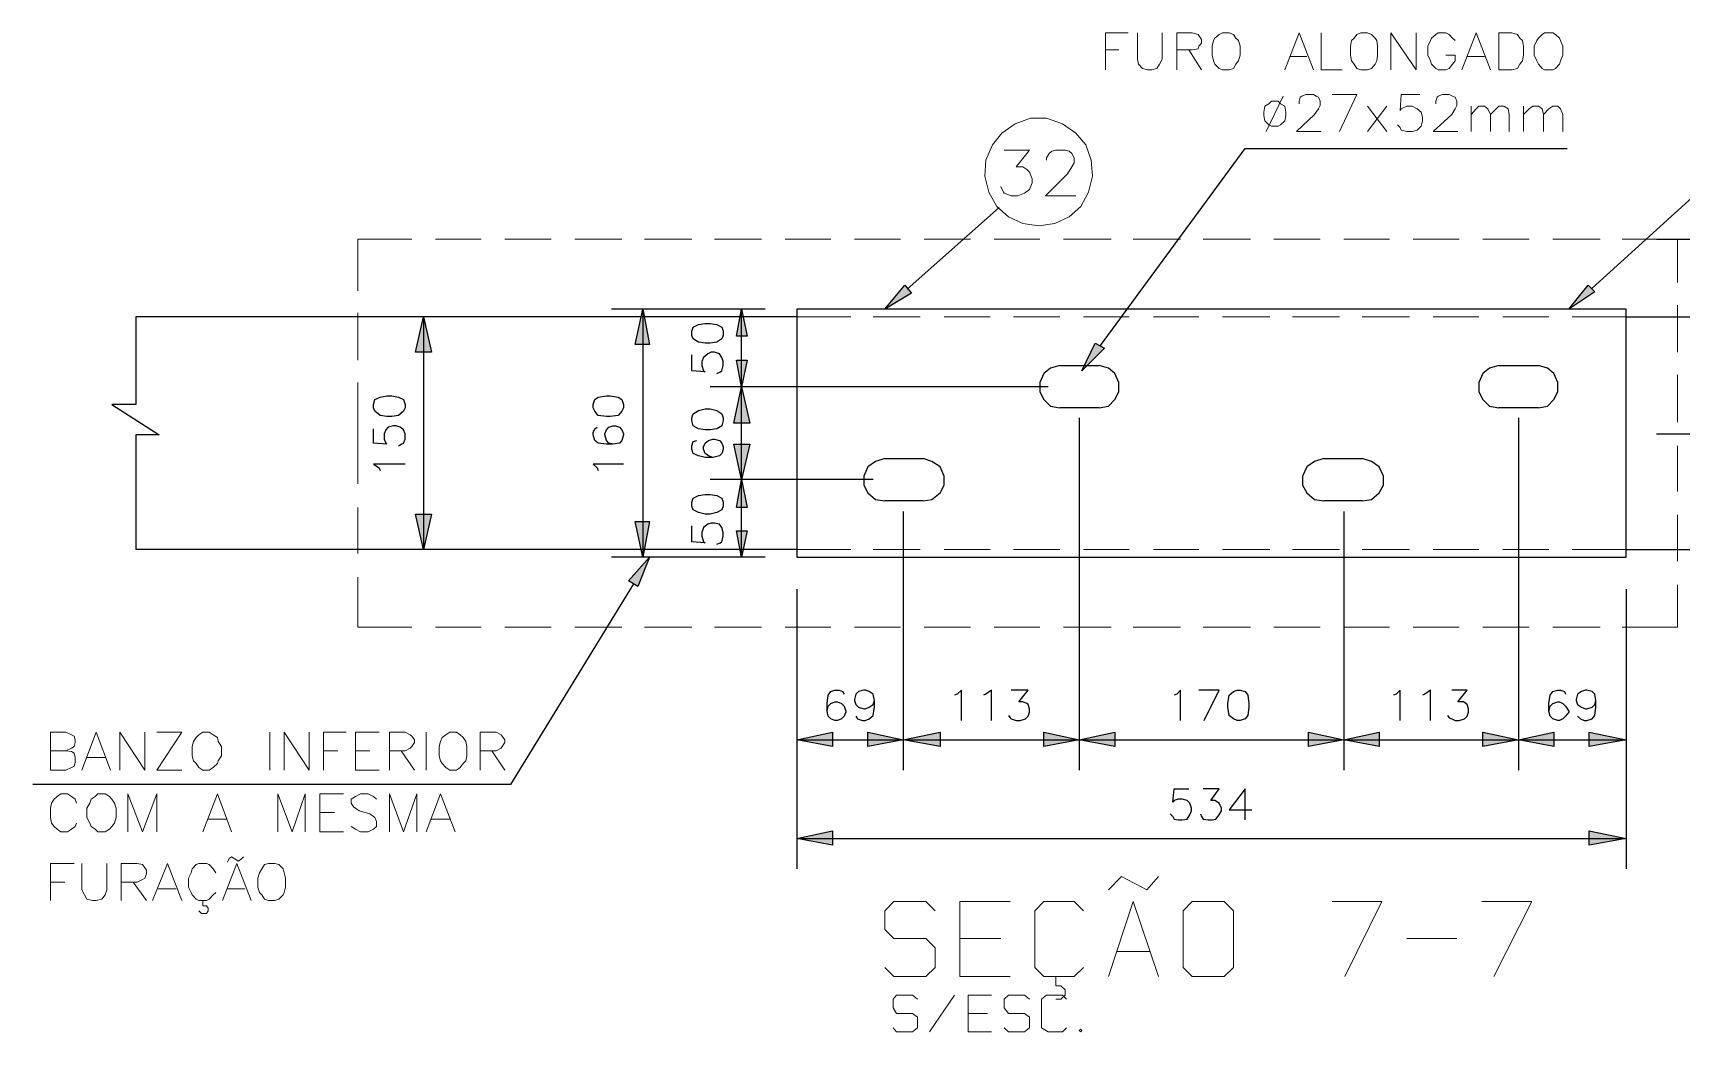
# Model space of a CAD drawing. Header units: millimetres. Extents: x 8 to 1677, y 56 to 1181.
# Drawn here: x 1315.2 to 1421.4, y 136.8 to 201.2 of the extents above; entities that cross this region are included whole.
import ezdxf

# ---------------------------------------------------------------- set-up
doc = ezdxf.new("R2010")
doc.units = ezdxf.units.MM
doc.header["$MEASUREMENT"] = 0
doc.layers.get('0').update_dxf_attribs({"linetype": 'CONTINUOUS'})

msp = doc.modelspace()

# ---------------------------------------------------------------- hatches: boundary and pattern name
at = {"true_color": 0x000007}
for points in [[(1371.83, 184.45), (1370.11, 183.42), (1371.4, 184.97)], [(1415.85, 184.54), (1414.17, 183.42), (1415.42, 184.97)], [(1340.9, 180.64), (1339.87, 180.64), (1340.4, 182.92)], [(1354.96, 181.14), (1354.03, 181.14), (1354.53, 183.42)], [(1361.24, 181.67), (1360.55, 181.67), (1360.88, 183.42)], [(1384.26, 180.91), (1382.81, 179.45), (1383.67, 181.24)], [(1360.55, 180.14), (1361.24, 180.14), (1360.88, 178.42)], [(1361.41, 176.08), (1360.38, 176.08), (1360.88, 178.42)], [(1360.38, 174.72), (1361.41, 174.72), (1360.88, 172.44)], [(1361.24, 170.65), (1360.55, 170.65), (1360.88, 172.44)], [(1339.87, 170.22), (1340.9, 170.22), (1340.4, 167.94)], [(1354.03, 169.73), (1354.96, 169.73), (1354.53, 167.44)], [(1360.55, 169.13), (1361.24, 169.13), (1360.88, 167.44)], [(1353.6, 165.92), (1354.96, 167.44), (1354.2, 165.56)], [(1366.73, 156.16), (1366.73, 155.24), (1364.45, 155.67)], [(1371.3, 155.67), (1369.02, 155.24), (1369.02, 156.16)], [(1373.68, 156.16), (1373.68, 155.24), (1371.3, 155.67)], [(1382.64, 155.67), (1380.36, 155.24), (1380.36, 156.16)], [(1384.93, 156.16), (1384.93, 155.24), (1382.64, 155.67)], [(1399.68, 155.67), (1397.4, 155.24), (1397.4, 156.16)], [(1401.96, 156.16), (1401.96, 155.24), (1399.68, 155.67)], [(1410.93, 155.67), (1408.64, 155.24), (1408.64, 156.16)], [(1413.21, 156.16), (1413.21, 155.24), (1410.93, 155.67)], [(1417.87, 155.67), (1415.49, 155.24), (1415.49, 156.16)], [(1366.73, 149.81), (1366.73, 148.89), (1364.45, 149.32)], [(1417.87, 149.32), (1415.49, 148.89), (1415.49, 149.81)]]:
    msp.add_hatch(color=7, dxfattribs=at).paths.add_polyline_path(points)

# ---------------------------------------------------------------- linework, layer by layer
at = {"color": 7, "linetype": 'Continuous', "lineweight": 9, "true_color": 0x000007}
for points in [[(1384.33, 198.83), (1384.33, 201.22), (1385.79, 201.22)], [(1386.38, 201.22), (1386.38, 199.53), (1386.45, 199.2), (1386.71, 198.93), (1387.04, 198.83), (1387.31, 198.83), (1387.64, 198.93), (1387.8, 199.2), (1387.97, 199.53), (1387.97, 201.22)], [(1388.93, 198.83), (1388.93, 201.22), (1389.92, 201.22), (1390.29, 201.12), (1390.35, 201.05), (1390.52, 200.79), (1390.52, 200.55), (1390.35, 200.36), (1390.29, 200.19), (1389.92, 200.12), (1388.93, 200.12)], [(1395.88, 198.83), (1396.8, 201.22), (1397.73, 198.83)], [(1399.58, 198.83), (1398.22, 198.83), (1398.22, 201.22)], [(1402.72, 198.83), (1402.72, 201.22), (1404.34, 198.83), (1404.34, 201.22)], [(1406.26, 199.79), (1406.86, 199.79), (1406.86, 199.43), (1406.69, 199.2), (1406.46, 198.93), (1406.26, 198.83), (1405.77, 198.83), (1405.6, 198.93), (1405.34, 199.2), (1405.27, 199.43), (1405.1, 199.79), (1405.1, 200.36), (1405.27, 200.72), (1405.34, 200.89), (1405.6, 201.12), (1405.77, 201.22), (1406.26, 201.22), (1406.46, 201.12), (1406.69, 200.89), (1406.86, 200.72)], [(1407.29, 198.83), (1408.21, 201.22), (1409.14, 198.83)], [(1385.19, 200.12), (1384.33, 200.12), (1384.33, 200.12)], [(1389.69, 200.12), (1390.52, 198.83), (1390.52, 198.83)], [(1397.3, 199.69), (1396.21, 199.69), (1396.21, 199.69)], [(1408.74, 199.69), (1407.62, 199.69), (1407.62, 199.69)], [(1394.68, 194.86), (1395.78, 197.15), (1395.78, 197.15)], [(1396.8, 196.65), (1396.8, 196.82), (1396.87, 197.08), (1396.97, 197.15), (1397.23, 197.25), (1397.73, 197.25), (1397.89, 197.15), (1398.06, 197.08), (1398.16, 196.82), (1398.16, 196.55), (1398.06, 196.32), (1397.79, 195.96), (1396.64, 194.86), (1398.22, 194.86)], [(1399.41, 194.86), (1400.51, 197.25), (1398.92, 197.25)], [(1401.2, 194.86), (1402.46, 196.49), (1402.46, 196.49)], [(1401.2, 196.49), (1402.46, 194.86), (1402.46, 194.86)], [(1403.15, 195.29), (1403.32, 195.13), (1403.38, 194.96), (1403.75, 194.86), (1404.08, 194.86), (1404.41, 194.96), (1404.67, 195.2), (1404.74, 195.56), (1404.74, 195.79), (1404.67, 196.12), (1404.41, 196.32), (1404.08, 196.49), (1403.75, 196.49), (1403.38, 196.32), (1403.32, 196.22), (1403.38, 197.25), (1404.58, 197.25)], [(1405.6, 196.65), (1405.6, 196.82), (1405.7, 197.08), (1405.77, 197.15), (1406.03, 197.25), (1406.46, 197.25), (1406.69, 197.15), (1406.86, 197.08), (1406.96, 196.82), (1406.96, 196.55), (1406.86, 196.32), (1406.63, 195.96), (1405.44, 194.86), (1407.02, 194.86)], [(1407.88, 194.86), (1407.88, 196.49), (1407.88, 196.49)], [(1407.88, 195.96), (1408.21, 196.32), (1408.38, 196.49), (1408.74, 196.49), (1408.97, 196.32), (1409.14, 195.96), (1409.14, 194.86)], [(1409.14, 195.96), (1409.5, 196.32), (1409.67, 196.49), (1410, 196.49), (1410.26, 196.32), (1410.33, 195.96), (1410.33, 194.86)], [(1411.26, 194.86), (1411.26, 196.49), (1411.26, 196.49)], [(1411.26, 195.96), (1411.62, 196.32), (1411.85, 196.49), (1412.22, 196.49), (1412.45, 196.32), (1412.55, 195.96), (1412.55, 194.86)], [(1412.55, 195.96), (1412.88, 196.32), (1413.14, 196.49), (1413.47, 196.49), (1413.64, 196.32), (1413.8, 195.96), (1413.8, 194.86)], [(1377.58, 191.33), (1377.75, 190.96), (1377.81, 190.9), (1378.24, 190.73), (1378.67, 190.73), (1379.1, 190.9), (1379.44, 191.13), (1379.6, 191.56), (1379.6, 191.82), (1379.44, 192.25), (1379.27, 192.42), (1379.01, 192.58), (1378.58, 192.58), (1379.44, 193.67), (1377.81, 193.67)], [(1380.53, 193.01), (1380.53, 193.18), (1380.69, 193.44), (1380.86, 193.61), (1381.12, 193.67), (1381.72, 193.67), (1381.98, 193.61), (1382.15, 193.44), (1382.31, 193.18), (1382.31, 192.85), (1382.15, 192.58), (1381.88, 192.15), (1380.46, 190.73), (1382.41, 190.73)], [(1339.64, 187.92), (1336.17, 187.92), (1336.17, 187.92)], [(1336.17, 187.92), (1336.17, 184.61), (1336.17, 184.61)], [(1344.11, 187.92), (1341.16, 187.92), (1341.16, 187.92)], [(1348.61, 187.92), (1345.63, 187.92), (1345.63, 187.92)], [(1353.17, 187.92), (1350.13, 187.92), (1350.13, 187.92)], [(1357.67, 187.92), (1354.63, 187.92), (1354.63, 187.92)], [(1362.17, 187.92), (1359.13, 187.92), (1359.13, 187.92)], [(1366.63, 187.92), (1363.69, 187.92), (1363.69, 187.92)], [(1371.13, 187.92), (1368.16, 187.92), (1368.16, 187.92)], [(1375.63, 187.92), (1372.65, 187.92), (1372.65, 187.92)], [(1380.1, 187.92), (1377.15, 187.92), (1377.15, 187.92)], [(1384.69, 187.92), (1381.62, 187.92), (1381.62, 187.92)], [(1389.16, 187.92), (1386.12, 187.92), (1386.12, 187.92)], [(1393.66, 187.92), (1390.62, 187.92), (1390.62, 187.92)], [(1398.16, 187.92), (1395.18, 187.92), (1395.18, 187.92)], [(1402.62, 187.92), (1399.68, 187.92), (1399.68, 187.92)], [(1407.12, 187.92), (1404.14, 187.92), (1404.14, 187.92)], [(1411.62, 187.92), (1408.64, 187.92), (1408.64, 187.92)], [(1416.19, 187.92), (1413.14, 187.92), (1413.14, 187.92)], [(1421.18, 187.92), (1417.61, 187.92), (1417.61, 187.92)], [(1421.18, 185.14), (1421.18, 187.92), (1421.18, 187.92)], [(1336.17, 183.19), (1336.17, 180.14), (1336.17, 180.14)], [(1340.4, 182.92), (1339.87, 180.64), (1339.87, 180.64)], [(1340.4, 182.92), (1340.9, 180.64), (1340.9, 180.64)], [(1354.53, 183.42), (1354.03, 181.14), (1354.03, 181.14)], [(1354.53, 183.42), (1354.96, 181.14), (1354.96, 181.14)], [(1360.88, 183.42), (1360.55, 181.67), (1360.55, 181.67)], [(1360.88, 183.42), (1361.24, 181.67), (1361.24, 181.67)], [(1364.45, 182.92), (1367.92, 182.92), (1367.92, 182.92)], [(1369.35, 182.92), (1372.39, 182.92), (1372.39, 182.92)], [(1373.94, 182.92), (1376.89, 182.92), (1376.89, 182.92)], [(1378.41, 182.92), (1381.39, 182.92), (1381.39, 182.92)], [(1382.91, 182.92), (1385.85, 182.92), (1385.85, 182.92)], [(1387.41, 182.92), (1390.35, 182.92), (1390.35, 182.92)], [(1391.87, 182.92), (1394.92, 182.92), (1394.92, 182.92)], [(1396.37, 182.92), (1399.41, 182.92), (1399.41, 182.92)], [(1400.87, 182.92), (1403.91, 182.92), (1403.91, 182.92)], [(1405.44, 182.92), (1408.38, 182.92), (1408.38, 182.92)], [(1409.93, 182.92), (1412.88, 182.92), (1412.88, 182.92)], [(1414.4, 182.92), (1417.87, 182.92), (1417.87, 182.92)], [(1421.18, 180.64), (1421.18, 183.68), (1421.18, 183.68)], [(1360.55, 181.67), (1361.24, 181.67), (1361.24, 181.67)], [(1339.87, 180.64), (1340.9, 180.64), (1340.9, 180.64)], [(1354.03, 181.14), (1354.96, 181.14), (1354.96, 181.14)], [(1360.88, 178.42), (1360.55, 180.14), (1360.55, 180.14)], [(1361.24, 180.14), (1360.55, 180.14), (1360.55, 180.14)], [(1360.88, 178.42), (1361.24, 180.14), (1361.24, 180.14)], [(1336.17, 178.69), (1336.17, 175.38), (1336.17, 175.38)], [(1360.88, 178.42), (1360.38, 176.08), (1360.38, 176.08)], [(1360.88, 178.42), (1361.41, 176.08), (1361.41, 176.08)], [(1421.18, 176.14), (1421.18, 179.19), (1421.18, 179.19)], [(1336.17, 175.38), (1336.17, 172.17), (1336.17, 172.17)], [(1360.38, 176.08), (1361.41, 176.08), (1361.41, 176.08)], [(1360.88, 172.44), (1360.38, 174.72), (1360.38, 174.72)], [(1361.41, 174.72), (1360.38, 174.72), (1360.38, 174.72)], [(1360.88, 172.44), (1361.41, 174.72), (1361.41, 174.72)], [(1421.18, 171.68), (1421.18, 174.62), (1421.18, 174.62)], [(1360.88, 172.44), (1360.55, 170.65), (1360.55, 170.65)], [(1360.88, 172.44), (1361.24, 170.65), (1361.24, 170.65)], [(1336.17, 170.65), (1336.17, 167.67), (1336.17, 167.67)], [(1340.4, 167.94), (1339.87, 170.22), (1339.87, 170.22)], [(1340.9, 170.22), (1339.87, 170.22), (1339.87, 170.22)], [(1340.4, 167.94), (1340.9, 170.22), (1340.9, 170.22)], [(1360.55, 170.65), (1361.24, 170.65), (1361.24, 170.65)], [(1421.18, 167.18), (1421.18, 170.16), (1421.18, 170.16)], [(1354.53, 167.44), (1354.03, 169.73), (1354.03, 169.73)], [(1354.96, 169.73), (1354.03, 169.73), (1354.03, 169.73)], [(1354.53, 167.44), (1354.96, 169.73), (1354.96, 169.73)], [(1360.88, 167.44), (1360.55, 169.13), (1360.55, 169.13)], [(1361.24, 169.13), (1360.55, 169.13), (1360.55, 169.13)], [(1360.88, 167.44), (1361.24, 169.13), (1361.24, 169.13)], [(1364.45, 167.94), (1367.92, 167.94), (1367.92, 167.94)], [(1369.35, 167.94), (1372.39, 167.94), (1372.39, 167.94)], [(1373.94, 167.94), (1376.89, 167.94), (1376.89, 167.94)], [(1378.41, 167.94), (1381.39, 167.94), (1381.39, 167.94)], [(1382.91, 167.94), (1385.85, 167.94), (1385.85, 167.94)], [(1387.41, 167.94), (1390.35, 167.94), (1390.35, 167.94)], [(1391.87, 167.94), (1394.92, 167.94), (1394.92, 167.94)], [(1396.37, 167.94), (1399.41, 167.94), (1399.41, 167.94)], [(1400.87, 167.94), (1403.91, 167.94), (1403.91, 167.94)], [(1405.44, 167.94), (1408.38, 167.94), (1408.38, 167.94)], [(1409.93, 167.94), (1412.88, 167.94), (1412.88, 167.94)], [(1414.4, 167.94), (1417.87, 167.94), (1417.87, 167.94)], [(1336.17, 166.15), (1336.17, 162.94), (1336.17, 162.94)], [(1421.18, 162.94), (1421.18, 165.66), (1421.18, 165.66)], [(1336.17, 162.94), (1339.64, 162.94), (1339.64, 162.94)], [(1341.16, 162.94), (1344.11, 162.94), (1344.11, 162.94)], [(1345.63, 162.94), (1348.61, 162.94), (1348.61, 162.94)], [(1350.13, 162.94), (1353.17, 162.94), (1353.17, 162.94)], [(1354.63, 162.94), (1357.67, 162.94), (1357.67, 162.94)], [(1359.13, 162.94), (1362.17, 162.94), (1362.17, 162.94)], [(1363.69, 162.94), (1366.63, 162.94), (1366.63, 162.94)], [(1368.16, 162.94), (1371.13, 162.94), (1371.13, 162.94)], [(1372.65, 162.94), (1375.63, 162.94), (1375.63, 162.94)], [(1377.15, 162.94), (1380.1, 162.94), (1380.1, 162.94)], [(1381.62, 162.94), (1384.69, 162.94), (1384.69, 162.94)], [(1386.12, 162.94), (1389.16, 162.94), (1389.16, 162.94)], [(1390.62, 162.94), (1393.66, 162.94), (1393.66, 162.94)], [(1395.18, 162.94), (1398.16, 162.94), (1398.16, 162.94)], [(1399.68, 162.94), (1402.62, 162.94), (1402.62, 162.94)], [(1404.14, 162.94), (1407.12, 162.94), (1407.12, 162.94)], [(1408.64, 162.94), (1411.62, 162.94), (1411.62, 162.94)], [(1413.14, 162.94), (1416.19, 162.94), (1416.19, 162.94)], [(1417.61, 162.94), (1421.18, 162.94), (1421.18, 162.94)], [(1316.35, 153.72), (1316.35, 156.16), (1317.35, 156.16), (1317.71, 156), (1317.88, 155.9), (1317.94, 155.67), (1317.94, 155.5), (1317.88, 155.24), (1317.71, 155.14), (1317.35, 154.97)], [(1318.37, 153.72), (1319.3, 156.16), (1320.23, 153.72)], [(1320.82, 153.72), (1320.82, 156.16), (1322.44, 153.72), (1322.44, 156.16)], [(1323.2, 153.72), (1324.82, 156.16), (1323.2, 156.16)], [(1330.48, 153.72), (1330.48, 156.16), (1330.48, 156.16)], [(1331.41, 153.72), (1331.41, 156.16), (1333.03, 153.72), (1333.03, 156.16)], [(1333.95, 153.72), (1333.95, 156.16), (1335.41, 156.16)], [(1336, 153.72), (1336, 156.16), (1337.53, 156.16)], [(1338.19, 153.72), (1338.19, 156.16), (1339.21, 156.16), (1339.54, 156), (1339.64, 155.9), (1339.81, 155.67), (1339.81, 155.5), (1339.64, 155.24), (1339.54, 155.14), (1339.21, 154.97), (1338.19, 154.97)], [(1340.57, 153.72), (1340.57, 156.16), (1340.57, 156.16)], [(1344.04, 153.72), (1344.04, 156.16), (1345.07, 156.16), (1345.4, 156), (1345.46, 155.9), (1345.63, 155.67), (1345.63, 155.5), (1345.46, 155.24), (1345.4, 155.14), (1345.07, 154.97), (1344.04, 154.97)], [(1364.45, 155.67), (1366.73, 156.16), (1366.73, 156.16)], [(1366.73, 155.24), (1366.73, 156.16), (1366.73, 156.16)], [(1371.3, 155.67), (1369.02, 156.16), (1369.02, 156.16)], [(1369.02, 156.16), (1369.02, 155.24), (1369.02, 155.24)], [(1371.3, 155.67), (1373.68, 156.16), (1373.68, 156.16)], [(1373.68, 155.24), (1373.68, 156.16), (1373.68, 156.16)], [(1382.64, 155.67), (1380.36, 156.16), (1380.36, 156.16)], [(1380.36, 156.16), (1380.36, 155.24), (1380.36, 155.24)], [(1382.64, 155.67), (1384.93, 156.16), (1384.93, 156.16)], [(1384.93, 155.24), (1384.93, 156.16), (1384.93, 156.16)], [(1399.68, 155.67), (1397.4, 156.16), (1397.4, 156.16)], [(1397.4, 156.16), (1397.4, 155.24), (1397.4, 155.24)], [(1399.68, 155.67), (1401.96, 156.16), (1401.96, 156.16)], [(1401.96, 155.24), (1401.96, 156.16), (1401.96, 156.16)], [(1410.93, 155.67), (1408.64, 156.16), (1408.64, 156.16)], [(1408.64, 156.16), (1408.64, 155.24), (1408.64, 155.24)], [(1410.93, 155.67), (1413.21, 156.16), (1413.21, 156.16)], [(1413.21, 155.24), (1413.21, 156.16), (1413.21, 156.16)], [(1417.87, 155.67), (1415.49, 156.16), (1415.49, 156.16)], [(1415.49, 156.16), (1415.49, 155.24), (1415.49, 155.24)], [(1364.45, 155.67), (1366.73, 155.24), (1366.73, 155.24)], [(1371.3, 155.67), (1369.02, 155.24), (1369.02, 155.24)], [(1371.3, 155.67), (1373.68, 155.24), (1373.68, 155.24)], [(1382.64, 155.67), (1380.36, 155.24), (1380.36, 155.24)], [(1382.64, 155.67), (1384.93, 155.24), (1384.93, 155.24)], [(1399.68, 155.67), (1397.4, 155.24), (1397.4, 155.24)], [(1399.68, 155.67), (1401.96, 155.24), (1401.96, 155.24)], [(1410.93, 155.67), (1408.64, 155.24), (1408.64, 155.24)], [(1410.93, 155.67), (1413.21, 155.24), (1413.21, 155.24)], [(1417.87, 155.67), (1415.49, 155.24), (1415.49, 155.24)], [(1316.35, 154.97), (1317.35, 154.97), (1317.71, 154.91), (1317.88, 154.81), (1317.94, 154.54), (1317.94, 154.21), (1317.88, 153.98), (1317.71, 153.88), (1317.35, 153.72), (1316.35, 153.72)], [(1319.89, 154.54), (1318.7, 154.54), (1318.7, 154.54)], [(1334.88, 154.97), (1333.95, 154.97), (1333.95, 154.97)], [(1336.93, 154.97), (1336, 154.97), (1336, 154.97)], [(1338.95, 154.97), (1339.81, 153.72), (1339.81, 153.72)], [(1344.8, 154.97), (1345.63, 153.72), (1345.63, 153.72)], [(1323.2, 153.72), (1324.82, 153.72), (1324.82, 153.72)], [(1336, 153.72), (1337.53, 153.72), (1337.53, 153.72)], [(1318.04, 150.31), (1317.94, 150.08), (1317.71, 149.91), (1317.45, 149.75), (1317.02, 149.75), (1316.78, 149.91), (1316.59, 150.08), (1316.42, 150.31), (1316.35, 150.67), (1316.35, 151.27), (1316.42, 151.6), (1316.59, 151.86), (1316.78, 152.03), (1317.02, 152.19), (1317.45, 152.19), (1317.71, 152.03), (1317.94, 151.86), (1318.04, 151.6)], [(1321.35, 149.75), (1321.35, 152.19), (1322.28, 149.75), (1323.2, 152.19), (1323.2, 149.75)], [(1326.18, 149.75), (1327.11, 152.19), (1328.03, 149.75)], [(1331.01, 149.75), (1331.01, 152.19), (1331.93, 149.75), (1332.76, 152.19), (1332.76, 149.75)], [(1333.72, 149.75), (1333.72, 152.19), (1335.24, 152.19)], [(1335.74, 150.08), (1336, 149.91), (1336.33, 149.75), (1336.83, 149.75), (1337.16, 149.91), (1337.36, 150.08), (1337.36, 150.41), (1337.26, 150.67), (1337.16, 150.74), (1336.93, 150.9), (1336.24, 151.1), (1336, 151.27), (1335.9, 151.33), (1335.74, 151.6), (1335.74, 151.86), (1336, 152.03), (1336.33, 152.19), (1336.83, 152.19), (1337.16, 152.03), (1337.36, 151.86)], [(1338.19, 149.75), (1338.19, 152.19), (1339.11, 149.75), (1339.97, 152.19), (1339.97, 149.75)], [(1340.57, 149.75), (1341.49, 152.19), (1342.42, 149.75)], [(1334.65, 151), (1333.72, 151), (1333.72, 151)], [(1327.7, 150.57), (1326.51, 150.57), (1326.51, 150.57)], [(1333.72, 149.75), (1335.24, 149.75), (1335.24, 149.75)], [(1342.09, 150.57), (1340.9, 150.57), (1340.9, 150.57)], [(1364.45, 149.32), (1366.73, 149.81), (1366.73, 149.81)], [(1366.73, 148.89), (1366.73, 149.81), (1366.73, 149.81)], [(1417.87, 149.32), (1415.49, 149.81), (1415.49, 149.81)], [(1415.49, 149.81), (1415.49, 148.89), (1415.49, 148.89)], [(1364.45, 149.32), (1366.73, 148.89), (1366.73, 148.89)], [(1417.87, 149.32), (1415.49, 148.89), (1415.49, 148.89)], [(1316.35, 145.31), (1316.35, 147.7), (1317.88, 147.7)], [(1318.37, 147.7), (1318.37, 146.01), (1318.54, 145.68), (1318.7, 145.41), (1319.07, 145.31), (1319.3, 145.31), (1319.66, 145.41), (1319.89, 145.68), (1319.99, 146.01), (1319.99, 147.7)], [(1320.92, 145.31), (1320.92, 147.7), (1321.95, 147.7), (1322.28, 147.63), (1322.44, 147.43), (1322.54, 147.27), (1322.54, 147.03), (1322.44, 146.77), (1322.28, 146.67), (1321.95, 146.5), (1320.92, 146.5)], [(1322.94, 145.31), (1323.9, 147.7), (1324.82, 145.31)], [(1327.01, 145.84), (1326.84, 145.68), (1326.58, 145.41), (1326.41, 145.31), (1325.91, 145.31), (1325.75, 145.41), (1325.48, 145.68), (1325.42, 145.84), (1325.25, 146.17), (1325.25, 146.77), (1325.42, 147.1), (1325.48, 147.36), (1325.75, 147.63), (1325.91, 147.7), (1326.41, 147.7), (1326.58, 147.63), (1326.84, 147.36), (1327.01, 147.1)], [(1327.44, 145.31), (1328.36, 147.7), (1329.29, 145.31)], [(1327.77, 147.79), (1327.87, 148.03), (1328.03, 148.13), (1328.2, 148.03), (1328.3, 147.96), (1328.46, 147.86), (1328.63, 147.96), (1328.79, 148.13)], [(1384.53, 146.01), (1385.36, 146.87), (1386.98, 146.01), (1387.74, 146.87)], [(1317.28, 146.5), (1316.35, 146.5), (1316.35, 146.5)], [(1321.68, 146.5), (1322.54, 145.31), (1322.54, 145.31)], [(1324.46, 146.07), (1323.3, 146.07), (1323.3, 146.07)], [(1328.89, 146.07), (1327.77, 146.07), (1327.77, 146.07)], [(1325.91, 144.65), (1326.08, 144.49), (1326.41, 144.49), (1326.51, 144.65), (1326.51, 144.82), (1326.41, 144.98), (1326.18, 144.98), (1326.18, 145.31)], [(1370.11, 141.01), (1370.7, 140.42), (1372.75, 140.42), (1373.35, 141.01), (1373.35, 142.27), (1372.75, 142.87), (1370.7, 142.87), (1370.11, 143.46), (1370.11, 144.65), (1370.7, 145.25), (1372.75, 145.25), (1373.35, 144.65)], [(1374.94, 140.42), (1374.94, 145.25), (1378.18, 145.25)], [(1382.91, 141.01), (1382.31, 140.42), (1380.36, 140.42), (1379.77, 141.01), (1379.77, 144.65), (1380.36, 145.25), (1382.31, 145.25), (1382.91, 144.65)], [(1384.53, 140.42), (1386.12, 145.25), (1387.74, 140.42)], [(1399.75, 140.42), (1402.13, 145.25), (1398.92, 145.25)], [(1409.34, 140.42), (1411.79, 145.25), (1408.58, 145.25)], [(1377.58, 142.87), (1374.94, 142.87), (1374.94, 142.87)], [(1403.75, 142.87), (1406.96, 142.87), (1406.96, 142.87)], [(1387.21, 142.04), (1385.09, 142.04), (1385.09, 142.04)], [(1374.94, 140.42), (1378.18, 140.42), (1378.18, 140.42)], [(1381.12, 140.42), (1381.12, 139.82), (1381.45, 139.82), (1381.72, 139.56), (1381.72, 139.23), (1381.45, 138.96), (1381.12, 138.96)], [(1370.64, 137.11), (1370.87, 136.85), (1371.89, 136.85), (1372.22, 137.11), (1372.22, 137.8), (1371.89, 138.04), (1370.87, 138.04), (1370.64, 138.4), (1370.64, 138.96), (1370.87, 139.23), (1371.89, 139.23), (1372.22, 138.96)], [(1372.99, 136.85), (1374.61, 139.23), (1374.61, 139.23)], [(1375.47, 136.85), (1375.47, 139.23), (1376.99, 139.23)], [(1377.81, 137.11), (1378.08, 136.85), (1379.1, 136.85), (1379.44, 137.11), (1379.44, 137.8), (1379.1, 138.04), (1378.08, 138.04), (1377.81, 138.4), (1377.81, 138.96), (1378.08, 139.23), (1379.1, 139.23), (1379.44, 138.96)], [(1381.82, 137.11), (1381.55, 136.85), (1380.63, 136.85), (1380.2, 137.11), (1380.2, 138.96), (1380.53, 139.23), (1381.55, 139.23), (1381.82, 138.96)], [(1376.72, 138.04), (1375.47, 138.04), (1375.47, 138.04)], [(1375.47, 136.85), (1376.99, 136.85), (1376.99, 136.85)]]:
    msp.add_lwpolyline(points, dxfattribs=at)
for points in [[(1391.87, 201.22), (1392.3, 201.22), (1392.57, 201.12), (1392.73, 200.89), (1392.9, 200.72), (1393, 200.36), (1393, 199.79), (1392.9, 199.43), (1392.73, 199.2), (1392.57, 198.93), (1392.3, 198.83), (1391.87, 198.83), (1391.64, 198.93), (1391.38, 199.2), (1391.28, 199.43), (1391.21, 199.79), (1391.21, 200.36), (1391.28, 200.72), (1391.38, 200.89), (1391.64, 201.12)], [(1400.77, 201.22), (1401.2, 201.22), (1401.47, 201.12), (1401.7, 200.89), (1401.8, 200.72), (1401.86, 200.36), (1401.86, 199.79), (1401.8, 199.43), (1401.7, 199.2), (1401.47, 198.93), (1401.2, 198.83), (1400.77, 198.83), (1400.51, 198.93), (1400.34, 199.2), (1400.18, 199.43), (1400.11, 199.79), (1400.11, 200.36), (1400.18, 200.72), (1400.34, 200.89), (1400.51, 201.12)], [(1409.67, 198.83), (1409.67, 201.22), (1410.5, 201.22), (1410.86, 201.12), (1411.03, 200.89), (1411.19, 200.72), (1411.26, 200.36), (1411.26, 199.79), (1411.19, 199.43), (1411.03, 199.2), (1410.86, 198.93), (1410.5, 198.83)], [(1412.61, 201.22), (1413.14, 201.22), (1413.31, 201.12), (1413.57, 200.89), (1413.64, 200.72), (1413.8, 200.36), (1413.8, 199.79), (1413.64, 199.43), (1413.57, 199.2), (1413.31, 198.93), (1413.14, 198.83), (1412.61, 198.83), (1412.45, 198.93), (1412.22, 199.2), (1412.12, 199.43), (1411.95, 199.79), (1411.95, 200.36), (1412.12, 200.72), (1412.22, 200.89), (1412.45, 201.12)], [(1395.02, 196.82), (1395.45, 196.82), (1395.61, 196.65), (1395.88, 196.49), (1395.94, 196.12), (1395.94, 195.89), (1395.88, 195.56), (1395.61, 195.29), (1395.45, 195.2), (1395.02, 195.2), (1394.85, 195.29), (1394.59, 195.56), (1394.52, 195.89), (1394.52, 196.12), (1394.59, 196.49), (1394.85, 196.65)], [(1380.03, 188.78), (1381.06, 188.94), (1381.98, 189.37), (1382.74, 190.04), (1383.24, 190.96), (1383.5, 191.99), (1383.4, 193.01), (1383.07, 194), (1382.41, 194.77), (1381.55, 195.36), (1380.53, 195.72), (1379.5, 195.72), (1378.51, 195.36), (1377.65, 194.77), (1377.05, 194), (1376.62, 193.01), (1376.56, 191.99), (1376.82, 190.96), (1377.32, 190.04), (1378.08, 189.37), (1379.01, 188.94)], [(1326.18, 156.16), (1326.58, 156.16), (1326.84, 156), (1327.11, 155.83), (1327.17, 155.57), (1327.37, 155.24), (1327.37, 154.64), (1327.17, 154.31), (1327.11, 154.15), (1326.84, 153.88), (1326.58, 153.72), (1326.18, 153.72), (1325.91, 153.88), (1325.75, 154.15), (1325.58, 154.31), (1325.48, 154.64), (1325.48, 155.24), (1325.58, 155.57), (1325.75, 155.83), (1325.91, 156)], [(1342.09, 156.16), (1342.52, 156.16), (1342.75, 156), (1342.95, 155.83), (1343.12, 155.57), (1343.18, 155.24), (1343.18, 154.64), (1343.12, 154.31), (1342.95, 154.15), (1342.75, 153.88), (1342.52, 153.72), (1342.09, 153.72), (1341.83, 153.88), (1341.59, 154.15), (1341.49, 154.31), (1341.4, 154.64), (1341.4, 155.24), (1341.49, 155.57), (1341.59, 155.83), (1341.83, 156)], [(1319.4, 152.19), (1319.89, 152.19), (1320.16, 152.03), (1320.32, 151.86), (1320.49, 151.6), (1320.59, 151.27), (1320.59, 150.67), (1320.49, 150.31), (1320.32, 150.08), (1320.16, 149.91), (1319.89, 149.75), (1319.4, 149.75), (1319.23, 149.91), (1318.97, 150.08), (1318.9, 150.31), (1318.7, 150.67), (1318.7, 151.27), (1318.9, 151.6), (1318.97, 151.86), (1319.23, 152.03)], [(1330.41, 147.7), (1330.81, 147.7), (1331.07, 147.63), (1331.34, 147.36), (1331.41, 147.1), (1331.5, 146.77), (1331.5, 146.17), (1331.41, 145.84), (1331.34, 145.68), (1331.07, 145.41), (1330.81, 145.31), (1330.41, 145.31), (1330.15, 145.41), (1329.98, 145.68), (1329.82, 145.84), (1329.72, 146.17), (1329.72, 146.77), (1329.82, 147.1), (1329.98, 147.36), (1330.15, 147.63)], [(1389.92, 145.25), (1391.97, 145.25), (1392.57, 144.65), (1392.57, 141.01), (1391.97, 140.42), (1389.92, 140.42), (1389.33, 141.01), (1389.33, 144.65)], [(1382.74, 136.85), (1382.64, 136.94), (1382.74, 137.04), (1382.81, 136.94)]]:
    msp.add_lwpolyline(points, close=True, dxfattribs=at)
at = {"color": 7, "linetype": 'Continuous', "lineweight": -2, "true_color": 0x000007}
for points in [[(1415.69, 184.78), (1429.98, 197.74), (1429.98, 197.74)], [(1384, 181.07), (1393.33, 193.77), (1393.33, 193.77)], [(1393.33, 193.77), (1414.07, 193.77), (1414.07, 193.77)], [(1371.56, 184.71), (1377.48, 189.97), (1377.48, 189.97)], [(1419.82, 187.92), (1432.86, 187.92), (1432.86, 187.92)], [(1364.45, 182.92), (1321.85, 182.92), (1321.85, 182.92)], [(1321.85, 182.92), (1321.85, 177.27), (1321.85, 177.27)], [(1341.16, 182.92), (1338.35, 182.92), (1338.35, 182.92)], [(1340.4, 182.92), (1340.4, 167.94), (1340.4, 167.94)], [(1362.4, 183.42), (1352.51, 183.42), (1352.51, 183.42)], [(1354.53, 183.35), (1354.53, 167.44), (1354.53, 167.44)], [(1362.4, 183.42), (1358.86, 183.42), (1358.86, 183.42)], [(1360.88, 178.42), (1360.88, 183.42), (1360.88, 183.42)], [(1417.87, 182.92), (1451.74, 182.92), (1451.74, 182.92)], [(1359.29, 179.28), (1359.52, 179.38), (1359.62, 179.45), (1359.69, 179.78), (1359.69, 180.05), (1359.62, 180.31), (1359.46, 180.54), (1359.13, 180.64), (1358.93, 180.64), (1358.7, 180.54), (1358.43, 180.31), (1358.33, 180.05), (1358.33, 179.78), (1358.43, 179.45), (1358.53, 179.38), (1357.67, 179.45), (1357.67, 180.48)], [(1381.39, 179.78), (1380.79, 179.62), (1380.36, 179.28), (1380.1, 178.69), (1380.1, 178.09), (1380.36, 177.6), (1380.79, 177.17), (1381.39, 177.07)], [(1381.39, 179.78), (1383.93, 179.78), (1383.93, 179.78)], [(1383.93, 177.07), (1384.53, 177.17), (1384.93, 177.6), (1385.19, 178.09), (1385.19, 178.69), (1384.93, 179.28), (1384.53, 179.62), (1383.93, 179.78)], [(1409.67, 179.78), (1409.07, 179.62), (1408.64, 179.28), (1408.38, 178.69), (1408.38, 178.09), (1408.64, 177.6), (1409.07, 177.17), (1409.67, 177.07)], [(1409.67, 179.78), (1412.22, 179.78), (1412.22, 179.78)], [(1412.22, 177.07), (1412.81, 177.17), (1413.21, 177.6), (1413.47, 178.09), (1413.47, 178.69), (1413.21, 179.28), (1412.81, 179.62), (1412.22, 179.78)], [(1380.63, 178.42), (1358.86, 178.42), (1358.86, 178.42)], [(1380.63, 178.42), (1358.86, 178.42), (1358.86, 178.42)], [(1360.88, 172.44), (1360.88, 178.36), (1360.88, 178.36)], [(1321.85, 177.27), (1320.32, 177.27), (1320.32, 177.27)], [(1320.32, 177.27), (1323.37, 175.32), (1323.37, 175.32)], [(1383.93, 177.07), (1381.39, 177.07), (1381.39, 177.07)], [(1382.64, 176.41), (1382.64, 153.72), (1382.64, 153.72)], [(1382.64, 176.41), (1382.64, 153.72), (1382.64, 153.72)], [(1412.22, 177.07), (1409.67, 177.07), (1409.67, 177.07)], [(1410.93, 176.41), (1410.93, 153.72), (1410.93, 153.72)], [(1410.93, 176.41), (1410.93, 153.72), (1410.93, 153.72)], [(1323.37, 175.32), (1321.85, 175.32), (1321.85, 175.32)], [(1321.85, 175.32), (1321.85, 167.94), (1321.85, 167.94)], [(1338.78, 174.62), (1338.95, 174.72), (1339.11, 174.79), (1339.21, 175.05), (1339.21, 175.38), (1339.11, 175.65), (1338.88, 175.81), (1338.62, 175.91), (1338.45, 175.91), (1338.12, 175.81), (1337.96, 175.65), (1337.86, 175.38), (1337.86, 175.05), (1337.96, 174.79), (1338.02, 174.72), (1337.16, 174.79), (1337.16, 175.71)], [(1352.58, 174.72), (1352.34, 174.79), (1352.18, 174.95), (1352.08, 175.32), (1352.08, 175.38), (1352.18, 175.65), (1352.34, 175.81), (1352.58, 175.91), (1352.77, 175.91), (1353.01, 175.81), (1353.17, 175.65), (1353.27, 175.38), (1353.27, 175.32), (1353.17, 174.95), (1353.01, 174.79), (1352.58, 174.72), (1352.18, 174.72), (1351.65, 174.79), (1351.42, 174.95), (1351.32, 175.32), (1351.32, 175.48), (1351.42, 175.71), (1351.58, 175.81)], [(1419.82, 175.38), (1432.86, 175.38), (1432.86, 175.38)], [(1359.03, 173.86), (1358.76, 173.96), (1358.53, 174.12), (1358.43, 174.39), (1358.43, 174.55), (1358.53, 174.79), (1358.76, 174.95), (1359.03, 175.05), (1359.13, 175.05), (1359.46, 174.95), (1359.62, 174.79), (1359.69, 174.55), (1359.69, 174.39), (1359.62, 174.12), (1359.46, 173.96), (1359.03, 173.86), (1358.53, 173.86), (1358.1, 173.96), (1357.77, 174.12), (1357.67, 174.39), (1357.67, 174.62), (1357.77, 174.89), (1358, 174.95)], [(1339.21, 173.43), (1337.16, 173.43), (1337.53, 173.2), (1337.59, 173.03)], [(1353.27, 173.43), (1351.32, 173.43), (1351.58, 173.2), (1351.65, 173.03)], [(1370.11, 173.79), (1369.51, 173.6), (1369.02, 173.26), (1368.75, 172.67), (1368.75, 172.07), (1369.02, 171.58), (1369.51, 171.15), (1370.11, 171.08)], [(1370.11, 173.79), (1372.59, 173.79), (1372.59, 173.79)], [(1372.59, 171.08), (1373.15, 171.15), (1373.68, 171.58), (1373.94, 172.07), (1373.94, 172.67), (1373.68, 173.26), (1373.15, 173.6), (1372.59, 173.79)], [(1398.39, 173.79), (1397.79, 173.6), (1397.3, 173.26), (1397.03, 172.67), (1397.03, 172.07), (1397.3, 171.58), (1397.79, 171.15), (1398.39, 171.08)], [(1398.39, 173.79), (1400.87, 173.79), (1400.87, 173.79)], [(1400.87, 171.08), (1401.47, 171.15), (1401.96, 171.58), (1402.23, 172.07), (1402.23, 172.67), (1401.96, 173.26), (1401.47, 173.6), (1400.87, 173.79)], [(1369.35, 172.44), (1358.86, 172.44), (1358.86, 172.44)], [(1369.35, 172.44), (1358.86, 172.44), (1358.86, 172.44)], [(1360.88, 167.44), (1360.88, 172.44), (1360.88, 172.44)], [(1372.59, 171.08), (1370.11, 171.08), (1370.11, 171.08)], [(1400.87, 171.08), (1398.39, 171.08), (1398.39, 171.08)], [(1371.3, 170.39), (1371.3, 153.72), (1371.3, 153.72)], [(1371.3, 170.39), (1371.3, 153.72), (1371.3, 153.72)], [(1399.68, 170.39), (1399.68, 153.72), (1399.68, 153.72)], [(1399.68, 170.39), (1399.68, 153.72), (1399.68, 153.72)], [(1359.29, 168.27), (1359.52, 168.37), (1359.62, 168.44), (1359.69, 168.8), (1359.69, 169.03), (1359.62, 169.36), (1359.46, 169.56), (1359.13, 169.63), (1358.93, 169.63), (1358.7, 169.56), (1358.43, 169.36), (1358.33, 169.03), (1358.33, 168.8), (1358.43, 168.44), (1358.53, 168.37), (1357.67, 168.44), (1357.67, 169.46)], [(1364.45, 167.94), (1321.85, 167.94), (1321.85, 167.94)], [(1341.16, 167.94), (1338.35, 167.94), (1338.35, 167.94)], [(1417.87, 167.94), (1451.74, 167.94), (1451.74, 167.94)], [(1362.4, 167.44), (1352.51, 167.44), (1352.51, 167.44)], [(1362.4, 167.44), (1358.86, 167.44), (1358.86, 167.44)], [(1353.93, 165.72), (1345.99, 152.79), (1345.99, 152.79)], [(1364.45, 165.39), (1364.45, 153.72), (1364.45, 153.72)], [(1364.45, 165.39), (1364.45, 147.36), (1364.45, 147.36)], [(1417.87, 165.39), (1417.87, 153.72), (1417.87, 153.72)], [(1417.87, 165.39), (1417.87, 147.36), (1417.87, 147.36)], [(1366.4, 157.52), (1366.47, 157.85), (1366.63, 158.02), (1366.9, 158.11), (1367.06, 158.11), (1367.33, 158.02), (1367.49, 157.85), (1367.59, 157.52), (1367.59, 157.45), (1367.49, 157.19), (1367.33, 157.02), (1367.06, 156.92), (1366.9, 156.92), (1366.63, 157.02), (1366.47, 157.19), (1366.4, 157.52), (1366.4, 158.02), (1366.47, 158.54), (1366.63, 158.78), (1366.9, 158.88), (1367.16, 158.88), (1367.39, 158.78), (1367.49, 158.61)], [(1368.25, 157.19), (1368.35, 157.02), (1368.68, 156.92), (1368.85, 156.92), (1369.11, 157.02), (1369.35, 157.25), (1369.45, 157.78), (1369.45, 158.21), (1369.35, 158.61), (1369.11, 158.78), (1368.85, 158.88), (1368.75, 158.88), (1368.42, 158.78), (1368.25, 158.61), (1368.16, 158.28), (1368.16, 158.21), (1368.25, 157.95), (1368.42, 157.78), (1368.75, 157.68), (1368.85, 157.68), (1369.11, 157.78), (1369.35, 157.95), (1369.45, 158.21)], [(1375.04, 156.92), (1375.04, 158.88), (1374.77, 158.61), (1374.61, 158.54)], [(1376.99, 156.92), (1376.99, 158.88), (1376.62, 158.61), (1376.46, 158.54)], [(1378.08, 157.25), (1378.18, 157.09), (1378.24, 157.02), (1378.58, 156.92), (1378.84, 156.92), (1379.17, 157.02), (1379.34, 157.19), (1379.44, 157.45), (1379.44, 157.68), (1379.34, 157.95), (1379.27, 158.02), (1379.01, 158.11), (1378.74, 158.11), (1379.34, 158.88), (1378.24, 158.88)], [(1389.16, 156.92), (1389.16, 158.88), (1388.93, 158.61), (1388.76, 158.54)], [(1390.68, 156.92), (1391.64, 158.88), (1390.35, 158.88)], [(1403.32, 156.92), (1403.32, 158.88), (1403.05, 158.61), (1402.89, 158.54)], [(1405.27, 156.92), (1405.27, 158.88), (1404.91, 158.61), (1404.74, 158.54)], [(1406.36, 157.25), (1406.46, 157.09), (1406.63, 157.02), (1406.86, 156.92), (1407.12, 156.92), (1407.45, 157.02), (1407.62, 157.19), (1407.72, 157.45), (1407.72, 157.68), (1407.62, 157.95), (1407.55, 158.02), (1407.39, 158.11), (1407.02, 158.11), (1407.62, 158.88), (1406.63, 158.88)], [(1412.88, 157.52), (1412.98, 157.85), (1413.14, 158.02), (1413.47, 158.11), (1413.57, 158.11), (1413.8, 158.02), (1413.97, 157.85), (1414.17, 157.52), (1414.17, 157.45), (1413.97, 157.19), (1413.8, 157.02), (1413.57, 156.92), (1413.47, 156.92), (1413.14, 157.02), (1412.98, 157.19), (1412.88, 157.52), (1412.88, 158.02), (1412.98, 158.54), (1413.14, 158.78), (1413.47, 158.88), (1413.64, 158.88), (1413.9, 158.78), (1413.97, 158.61)], [(1414.73, 157.19), (1414.93, 157.02), (1415.16, 156.92), (1415.33, 156.92), (1415.69, 157.02), (1415.85, 157.25), (1415.92, 157.78), (1415.92, 158.21), (1415.85, 158.61), (1415.69, 158.78), (1415.33, 158.88), (1415.26, 158.88), (1414.99, 158.78), (1414.73, 158.61), (1414.66, 158.28), (1414.66, 158.21), (1414.73, 157.95), (1414.99, 157.78), (1415.26, 157.68), (1415.33, 157.68), (1415.69, 157.78), (1415.85, 157.95), (1415.92, 158.21)], [(1364.45, 155.67), (1371.3, 155.67), (1371.3, 155.67)], [(1371.4, 155.67), (1382.64, 155.67), (1382.64, 155.67)], [(1382.64, 155.67), (1399.58, 155.67), (1399.58, 155.67)], [(1399.68, 155.67), (1410.93, 155.67), (1410.93, 155.67)], [(1410.93, 155.67), (1417.81, 155.67), (1417.81, 155.67)], [(1345.99, 152.79), (1315.23, 152.79), (1315.23, 152.79)], [(1388.5, 150.9), (1388.66, 150.74), (1388.76, 150.57), (1389, 150.51), (1389.26, 150.51), (1389.59, 150.57), (1389.76, 150.84), (1389.86, 151.1), (1389.86, 151.27), (1389.76, 151.6), (1389.59, 151.76), (1389.26, 151.86), (1389, 151.86), (1388.76, 151.76), (1388.66, 151.66), (1388.76, 152.52), (1389.69, 152.52)], [(1390.45, 150.9), (1390.52, 150.74), (1390.62, 150.57), (1390.95, 150.51), (1391.21, 150.51), (1391.44, 150.57), (1391.64, 150.84), (1391.81, 151.1), (1391.81, 151.27), (1391.64, 151.6), (1391.54, 151.66), (1391.38, 151.76), (1391.11, 151.76), (1391.64, 152.52), (1390.62, 152.52)], [(1393.33, 150.51), (1393.33, 152.52), (1392.3, 151.17), (1393.76, 151.17)], [(1364.45, 149.32), (1417.81, 149.32), (1417.81, 149.32)]]:
    msp.add_lwpolyline(points, dxfattribs=at)
for points in [[(1371.83, 184.45), (1370.11, 183.42), (1371.4, 184.97)], [(1415.85, 184.54), (1414.17, 183.42), (1415.42, 184.97)], [(1340.9, 180.64), (1339.87, 180.64), (1340.4, 182.92)], [(1354.96, 181.14), (1354.03, 181.14), (1354.53, 183.42)], [(1361.24, 181.67), (1360.55, 181.67), (1360.88, 183.42)], [(1364.45, 167.44), (1417.87, 167.44), (1417.87, 183.42), (1364.45, 183.42)], [(1357.67, 181.73), (1357.67, 182), (1357.77, 182.26), (1358.1, 182.43), (1358.53, 182.49), (1358.86, 182.49), (1359.29, 182.43), (1359.62, 182.26), (1359.69, 182), (1359.69, 181.73), (1359.62, 181.5), (1359.29, 181.3), (1358.86, 181.24), (1358.53, 181.24), (1358.1, 181.3), (1357.77, 181.5)], [(1384.26, 180.91), (1382.81, 179.45), (1383.67, 181.24)], [(1360.55, 180.14), (1361.24, 180.14), (1360.88, 178.42)], [(1361.41, 176.08), (1360.38, 176.08), (1360.88, 178.42)], [(1337.16, 177.07), (1337.16, 177.27), (1337.26, 177.6), (1337.59, 177.76), (1338.02, 177.83), (1338.35, 177.83), (1338.78, 177.76), (1339.11, 177.6), (1339.21, 177.27), (1339.21, 177.07), (1339.11, 176.84), (1338.78, 176.57), (1338.35, 176.51), (1338.02, 176.51), (1337.59, 176.57), (1337.26, 176.84)], [(1351.32, 177.07), (1351.32, 177.27), (1351.42, 177.6), (1351.65, 177.76), (1352.18, 177.83), (1352.41, 177.83), (1352.94, 177.76), (1353.17, 177.6), (1353.27, 177.27), (1353.27, 177.07), (1353.17, 176.84), (1352.94, 176.57), (1352.41, 176.51), (1352.18, 176.51), (1351.65, 176.57), (1351.42, 176.84)], [(1357.67, 176.24), (1357.67, 176.41), (1357.77, 176.67), (1358.1, 176.9), (1358.53, 177), (1358.86, 177), (1359.29, 176.9), (1359.62, 176.67), (1359.69, 176.41), (1359.69, 176.24), (1359.62, 175.91), (1359.29, 175.71), (1358.86, 175.65), (1358.53, 175.65), (1358.1, 175.71), (1357.77, 175.91)], [(1360.38, 174.72), (1361.41, 174.72), (1360.88, 172.44)], [(1361.24, 170.65), (1360.55, 170.65), (1360.88, 172.44)], [(1357.67, 170.72), (1357.67, 170.98), (1357.77, 171.25), (1358.1, 171.41), (1358.53, 171.48), (1358.86, 171.48), (1359.29, 171.41), (1359.62, 171.25), (1359.69, 170.98), (1359.69, 170.72), (1359.62, 170.49), (1359.29, 170.32), (1358.86, 170.22), (1358.53, 170.22), (1358.1, 170.32), (1357.77, 170.49)], [(1339.87, 170.22), (1340.9, 170.22), (1340.4, 167.94)], [(1354.03, 169.73), (1354.96, 169.73), (1354.53, 167.44)], [(1360.55, 169.13), (1361.24, 169.13), (1360.88, 167.44)], [(1353.6, 165.92), (1354.96, 167.44), (1354.2, 165.56)], [(1392.8, 158.88), (1393, 158.88), (1393.33, 158.78), (1393.49, 158.54), (1393.56, 158.02), (1393.56, 157.78), (1393.49, 157.25), (1393.33, 157.02), (1393, 156.92), (1392.8, 156.92), (1392.57, 157.02), (1392.3, 157.25), (1392.2, 157.78), (1392.2, 158.02), (1392.3, 158.54), (1392.57, 158.78)], [(1366.73, 156.16), (1366.73, 155.24), (1364.45, 155.67)], [(1371.3, 155.67), (1369.02, 155.24), (1369.02, 156.16)], [(1373.68, 156.16), (1373.68, 155.24), (1371.3, 155.67)], [(1382.64, 155.67), (1380.36, 155.24), (1380.36, 156.16)], [(1384.93, 156.16), (1384.93, 155.24), (1382.64, 155.67)], [(1399.68, 155.67), (1397.4, 155.24), (1397.4, 156.16)], [(1401.96, 156.16), (1401.96, 155.24), (1399.68, 155.67)], [(1410.93, 155.67), (1408.64, 155.24), (1408.64, 156.16)], [(1413.21, 156.16), (1413.21, 155.24), (1410.93, 155.67)], [(1417.87, 155.67), (1415.49, 155.24), (1415.49, 156.16)], [(1366.73, 149.81), (1366.73, 148.89), (1364.45, 149.32)], [(1417.87, 149.32), (1415.49, 148.89), (1415.49, 149.81)]]:
    msp.add_lwpolyline(points, close=True, dxfattribs=at)

doc.saveas('drawing.dxf')
